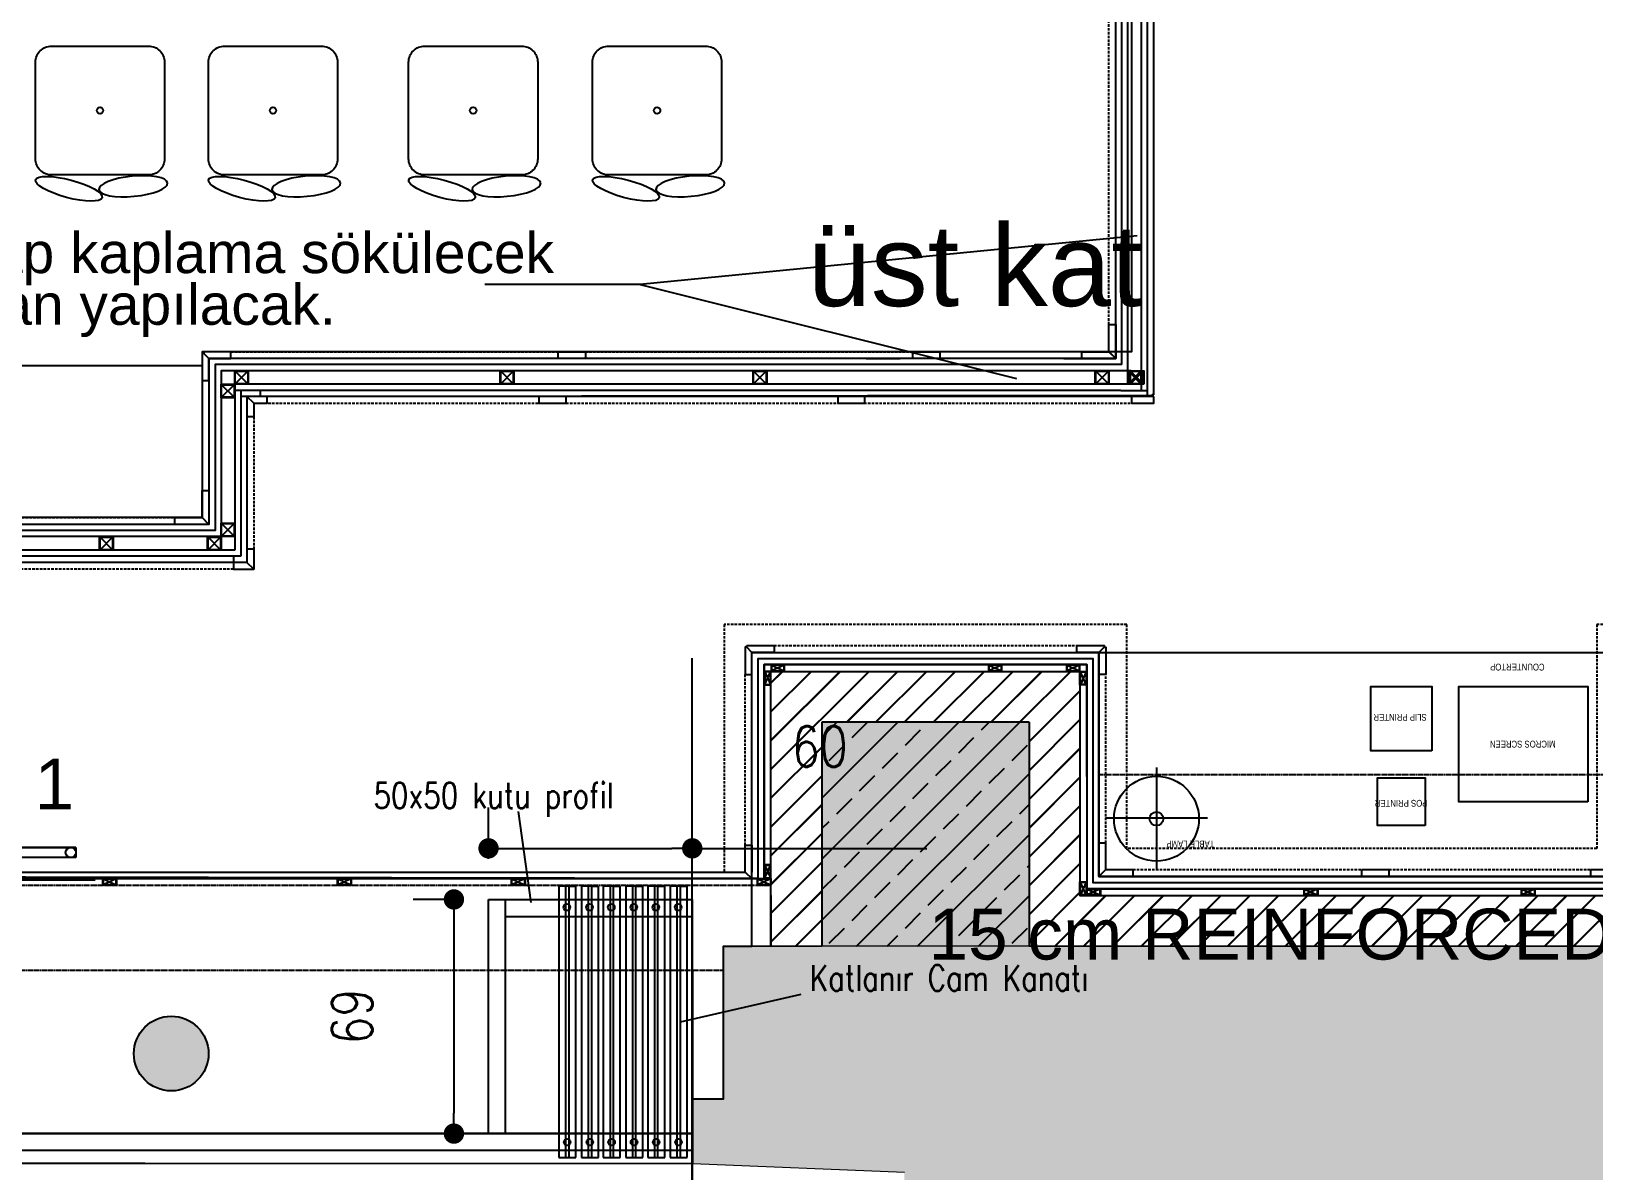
# Model space of a CAD drawing. Header units: millimetres. Extents: x 2562 to 7288, y 778 to 5635.
# Drawn here: x 4955.3 to 5415.4, y 1282.1 to 1617.9 of the extents above; entities that cross this region are included whole.
import ezdxf

# ---------------------------------------------------------------- set-up
doc = ezdxf.new("R2010")
doc.units = ezdxf.units.MM
doc.linetypes.add('HIDDEN', pattern=[0.375, 0.25, -0.125])
for name, color, linetype in [('0-gnl-antet-yazi', 8, 'Continuous'), ('0-gnl-barme', 2, 'Continuous'), ('0-gnl-barme-tarama', 251, 'Continuous'), ('0-gnl-gor1', 1, 'Continuous'), ('0-gnl-kapi-cam', 4, 'Continuous'), ('0-gnl-knst-metal', 3, 'Continuous'), ('0-gnl-merdiven', 6, 'Continuous'), ('0-gnl-mevcut', 253, 'Continuous'), ('0-gnl-not', 8, 'Continuous'), ('0-gnl-parapet', 252, 'Continuous'), ('0-gnl-ust', 191, 'HIDDEN'), ('1-gnl-ahsap', 33, 'Continuous'), ('2-tef-hrkt-mobilya', 251, 'Continuous'), ('2-tef-sbt-mobilya', 251, 'Continuous'), ('4-dsm-gorunus', 241, 'Continuous'), ('a-wall', 4, 'Continuous'), ('BH-DO-NOTLAR', 12, 'Continuous'), ('DUV-SOLİD', 251, 'Continuous')]:
    doc.layers.add(name, color=color, linetype=linetype)
for name, color, linetype, lineweight in [('x-ref_base plan 1$0$SHG-WALL-HATCH', 252, 'Continuous', 5), ('x-ref_base plan 1$0$SHG-WALLS-EXISTING', 214, 'Continuous', 18), ('ölçü', 219, 'Continuous', 0)]:
    doc.layers.add(name, color=color, linetype=linetype, lineweight=lineweight)
doc.styles.add('geomim', font='ARIALN.TTF')
doc.styles.add('ROMANS', font='romans.shx', dxfattribs={"width": 0.8})
doc.styles.get("Standard").update_dxf_attribs({"font": 'arial.ttf'})
doc.dimstyles.new('Copy(2) of yeni20', dxfattribs={"dimscale": 0.6, "dimtxt": 20, "dimasz": 10, "dimexe": 20, "dimexo": 20, "dimgap": 40, "dimtad": 1, "dimdec": 0, "dimtxsty": 'ROMANS', "dimblk": 'DOT', "dimcen": 0, "dimadec": 0, "dimazin": 0, "dimtfac": 1, "dimtdec": 0, "dimtmove": 0, "dimatfit": 3, "dimldrblk": 'CLOSEDBLANK', "dimfxl": 1, "dimarcsym": 0})

# ---------------------------------------------------------------- blocks, each defined once
blk = doc.blocks.new('REINFORCEMENT')
at = {"layer": 'DUV-SOLİD'}
h = blk.add_hatch(dxfattribs=at)
h.set_pattern_fill('ANSI33', color=256, scale=2, style=0)
h.set_pattern_definition([(45, (-31498.619, -9036.518), (-8.980256, 8.980256), []), (45, (-31489.638, -9036.518), (-8.980256, 8.980256), [6.35, -3.175])])
h.paths.add_polyline_path([(-28672.45, -7094.7), (-28611.45, -7094.7), (-28611.45, -7028.7), (-28672.45, -7028.7)])
at = {"layer": 'a-wall'}
for p, q in [((-28672.45, -7028.7), (-28672.45, -7094.7)), ((-28611.45, -7028.7), (-28672.45, -7028.7)), ((-28611.45, -7028.7), (-28611.45, -7094.7))]:
    blk.add_line(p, q, dxfattribs=at)
blk = doc.blocks.new('20x40 kutu profil')
for points in [[(1, -2), (-1, -2), (-1, 2), (1, 2)], [(0.85, -1.85), (-0.85, -1.85), (-0.85, 1.85), (0.85, 1.85)]]:
    blk.add_lwpolyline(points, close=True)
at = {"color": 251}
for points in [[(-0.85, 1.85), (0.85, -1.85)], [(-0.85, -1.85), (0.85, 1.85)]]:
    blk.add_lwpolyline(points, dxfattribs=at)
blk = doc.blocks.new('_Dot')
at = {"color": 0, "linetype": 'ByBlock', "lineweight": -2}
blk.add_line((-0.5, 0), (-1, 0), dxfattribs=at)
at = {"color": 0, "linetype": 'ByBlock', "const_width": 0.5}
blk.add_lwpolyline([(-0.25, 0, 1), (0.25, 0, 1)], format="xyb", close=True, dxfattribs=at)
blk = doc.blocks.new('*D42')
at = {"color": 0, "lineweight": -2, "ltscale": 45000, "transparency": 16777216}
for p, q in [((234.42, 33), (224.23, 33)), ((236.23, 27), (236.23, -30)), ((234.42, -36), (224.23, -36))]:
    blk.add_line(p, q, dxfattribs=at)
at = {"color": 0, "lineweight": -2, "ltscale": 45000, "transparency": 16777216, "xscale": 6, "yscale": 6, "zscale": 6}
for p, rotation in [((236.23, 33), 90), ((236.23, -36), 270)]:
    blk.add_blockref('_Dot', p, dxfattribs=dict(at, rotation=rotation))
at = {"color": 0, "ltscale": 45000, "transparency": 16777216, "insert": (206.23, -1.5), "char_height": 12, "attachment_point": 5, "rotation": 90, "style": 'ROMANS'}
blk.add_mtext('69', dxfattribs=at)
blk = doc.blocks.new('_ClosedBlank')
at = {"color": 0, "linetype": 'ByBlock', "lineweight": -2}
for p, q in [((-1, 0.167), (0, 0)), ((-1, 0.167), (-1, -0.167)), ((0, 0), (-1, -0.167))]:
    blk.add_line(p, q, dxfattribs=at)
blk = doc.blocks.new('*D43')
at = {"color": 0, "lineweight": -2, "ltscale": 45000, "transparency": 16777216}
for p, q in [((246.42, 45), (246.42, 60.06)), ((306.42, 45), (306.42, 60.06)), ((252.42, 48.06), (300.42, 48.06)), ((306.42, 48.06), (375.51, 48.06))]:
    blk.add_line(p, q, dxfattribs=at)
at = {"color": 0, "lineweight": -2, "ltscale": 45000, "transparency": 16777216, "xscale": 6, "yscale": 6, "zscale": 6, "rotation": 180}
blk.add_blockref('_Dot', (246.42, 48.06), dxfattribs=at)
at = {"color": 0, "lineweight": -2, "ltscale": 45000, "transparency": 16777216, "xscale": 6, "yscale": 6, "zscale": 6}
blk.add_blockref('_Dot', (306.42, 48.06), dxfattribs=at)
at = {"color": 0, "ltscale": 45000, "transparency": 16777216, "insert": (343.96, 78.06), "char_height": 12, "attachment_point": 5, "style": 'ROMANS'}
blk.add_mtext('60', dxfattribs=at)
blk = doc.blocks.new('otı')
blk.add_lwpolyline([(-4065.51, 1242.81), (-4035.51, 1242.81, -0.414214), (-4030.51, 1237.81), (-4030.51, 1207.81, -0.414214), (-4035.51, 1202.81), (-4065.51, 1202.81, -0.414214), (-4070.51, 1207.81), (-4070.51, 1237.81, -0.414214)], format="xyb", close=True)
blk.add_circle((-4050.51, 1222.81), 1)
blk.add_ellipse((-4060.17, 1198.53), major_axis=(-10.33, 2.76), ratio=0.259528)
at = {"extrusion": (0, 0, -1)}
blk.add_ellipse((-4040.22, 1199.31), major_axis=(10.64, 1.02), ratio=0.292975, dxfattribs=at)
blk = doc.blocks.new('boh')
at = {"layer": '0-gnl-mevcut'}
blk.add_blockref('REINFORCEMENT', (-22625.96, -13503.28), dxfattribs=at)
blk.add_blockref('REINFORCEMENT', (-22625.96, -13503.28), dxfattribs=at)
blk.add_blockref('REINFORCEMENT', (-22625.96, -13503.28), dxfattribs=at)
blk = doc.blocks.new('A$C15C0697D')
blk.add_lwpolyline([(0.99, 14), (14.99, 14), (14.99, 0), (0.99, 0)], close=True)
at = {"layer": '0-gnl-not', "style": 'geomim'}
blk.add_text('POS PRINTER', height=2, dxfattribs=at).set_placement((0.31, 6.46))
blk = doc.blocks.new('A$C51F45BAC')
blk.add_lwpolyline([(0, 19), (18, 19), (18, 0), (0, 0)], close=True)
at = {"layer": '0-gnl-not', "style": 'geomim'}
blk.add_text('SLIP PRINTER', height=2, dxfattribs=at).set_placement((1.55, 8.13))
blk = doc.blocks.new('ws2')
at = {"layer": '0-gnl-gor1'}
for points in [[(0, 0), (-154.8, 0), (-154.8, 66), (0, 66)], [(-143.93, 44), (-105.93, 44), (-105.93, 10), (-143.93, 10)]]:
    blk.add_lwpolyline(points, close=True, dxfattribs=at)
for points in [[(-16.92, 33.89), (-16.92, 63.88)], [(-31.92, 48.89), (-1.92, 48.89)]]:
    blk.add_lwpolyline(points, dxfattribs=at)
for radius in [12.5, 2.02]:
    blk.add_circle((-16.92, 49.01), radius, dxfattribs=at)
at = {"layer": '0-gnl-ust', "linetype": 'HIDDEN'}
blk.add_lwpolyline([(-154.8, 66), (0, 66), (0, 36), (-154.8, 36)], close=True, dxfattribs=at)
at = {"layer": '0-gnl-gor1'}
for name, p in [('A$C15C0697D', (-97.04, 37)), ('A$C51F45BAC', (-98.05, 10))]:
    blk.add_blockref(name, p, dxfattribs=at)
at = {"layer": '0-gnl-not', "style": 'geomim'}
for s, p in [('TABLE LAMP', (-34, 55.47)), ('MICROS SCREEN', (-134.47, 26.03)), ('COUNTERTOP', (-131.22, 3.33))]:
    blk.add_text(s, height=2, dxfattribs=at).set_placement(p)
blk = doc.blocks.new('ttttt')
at = {"layer": '0-gnl-knst-metal', "color": 252}
blk.add_line((-51856.41, -20577.98), (-51313.41, -20577.98), dxfattribs=at)
at = {"layer": '1-gnl-ahsap'}
blk.add_line((-51856.41, -20576.18), (-51321.01, -20576.18), dxfattribs=at)
at = {"layer": '0-gnl-knst-metal', "rotation": 270.0000000002779}
for p in [(-51508.16, -20578.98), (-51439.03, -20578.98), (-51387.83, -20578.98)]:
    blk.add_blockref('20x40 kutu profil', p, dxfattribs=at)
blk = doc.blocks.new('40x40 kutu profil')
for points in [[(2, -2), (-2, -2), (-2, 2), (2, 2)], [(1.85, -1.85), (-1.85, -1.85), (-1.85, 1.85), (1.85, 1.85)]]:
    blk.add_lwpolyline(points, close=True)
at = {"color": 251}
for points in [[(-1.85, 1.85), (1.85, -1.85)], [(-1.85, -1.85), (1.85, 1.85)]]:
    blk.add_lwpolyline(points, dxfattribs=at)
blk = doc.blocks.new('PARKALANI')
at = {"ltscale": 45000}
for p, q in [((306.42, -54.99), (306.42, 104.08)), ((258.94, 32.1), (255.27, 58.89)), ((251.42, -36), (251.42, 33)), ((306.42, 33), (306.42, -54.99)), ((302.91, -3.06), (338.53, 5.06)), ((-176.07, -36), (306.42, -36)), ((306.42, -36), (-176.07, -36)), ((306.42, -41), (-176.07, -41))]:
    blk.add_line(p, q, dxfattribs=at)
at = {"layer": '0-gnl-kapi-cam', "ltscale": 45000}
for p, q in [((269.12, 36.94), (267.12, 36.94)), ((267.12, 36.94), (267.12, -43.06)), ((272.12, 36.94), (269.12, 36.94)), ((270.12, 36.94), (272.12, 36.94)), ((272.12, -43.06), (272.12, 36.94)), ((275.81, 36.94), (273.81, 36.94)), ((273.81, 36.94), (273.81, -43.06)), ((278.81, 36.94), (275.81, 36.94)), ((276.81, 36.94), (278.81, 36.94)), ((278.81, -43.06), (278.81, 36.94)), ((282.21, 36.94), (280.21, 36.94)), ((280.21, 36.94), (280.21, -43.06)), ((285.21, 36.94), (282.21, 36.94)), ((283.21, 36.94), (285.21, 36.94)), ((285.21, -43.06), (285.21, 36.94)), ((288.82, 36.94), (286.82, 36.94)), ((286.82, 36.94), (286.82, -43.06)), ((291.82, 36.94), (288.82, 36.94)), ((289.82, 36.94), (291.82, 36.94)), ((291.82, -43.06), (291.82, 36.94)), ((295.32, 36.94), (293.32, 36.94)), ((293.32, 36.94), (293.32, -43.06)), ((298.32, 36.94), (295.32, 36.94)), ((296.32, 36.94), (298.32, 36.94)), ((298.32, -43.06), (298.32, 36.94)), ((301.91, 36.94), (299.91, 36.94)), ((299.91, 36.94), (299.91, -43.06)), ((304.91, 36.94), (301.91, 36.94)), ((302.91, 36.94), (304.91, 36.94)), ((304.91, -43.06), (304.91, 36.94)), ((246.42, -36), (246.42, 33)), ((246.42, 33), (306.42, 33)), ((306.42, 33), (306.42, 28)), ((251.42, 28), (306.42, 28)), ((267.12, -43.06), (272.12, -43.06)), ((273.81, -43.06), (278.81, -43.06)), ((280.21, -43.06), (285.21, -43.06)), ((286.82, -43.06), (291.82, -43.06)), ((293.32, -43.06), (298.32, -43.06)), ((299.91, -43.06), (304.91, -43.06))]:
    blk.add_line(p, q, dxfattribs=at)
at = {"layer": '0-gnl-kapi-cam', "color": 3, "ltscale": 45000}
for points in [[(269.12, 36.94), (269.12, -43.06), (270.12, -43.06), (270.12, 36.94), (269.12, 36.94)], [(275.81, 36.94), (275.81, -43.06), (276.81, -43.06), (276.81, 36.94), (275.81, 36.94)], [(282.21, 36.94), (282.21, -43.06), (283.21, -43.06), (283.21, 36.94), (282.21, 36.94)], [(288.82, 36.94), (288.82, -43.06), (289.82, -43.06), (289.82, 36.94), (288.82, 36.94)], [(295.32, 36.94), (295.32, -43.06), (296.32, -43.06), (296.32, 36.94), (295.32, 36.94)], [(301.91, 36.94), (301.91, -43.06), (302.91, -43.06), (302.91, 36.94), (301.91, 36.94)]]:
    blk.add_lwpolyline(points, dxfattribs=at)
at = {"layer": '0-gnl-kapi-cam', "ltscale": 45000}
for centre in [(269.49, 30.68), (276.18, 30.68), (282.58, 30.68), (289.19, 30.68), (295.69, 30.68), (302.28, 30.68), (269.58, -38.55), (276.27, -38.55), (282.67, -38.55), (289.28, -38.55), (295.78, -38.55), (302.37, -38.55)]:
    blk.add_circle(centre, 0.984, dxfattribs=at)
at = {"ltscale": 24, "insert": (212.56, 67.38), "char_height": 7.5, "width": 87.9336, "attachment_point": 1, "style": 'ROMANS'}
blk.add_mtext('50x50 kutu profil', dxfattribs=at)
at = {"layer": 'ölçü', "ltscale": 24, "insert": (341.04, 13.62), "char_height": 7.5, "width": 87.9336, "attachment_point": 1, "style": 'ROMANS'}
blk.add_mtext('Katlanır Cam Kanatı', dxfattribs=at)
at = {"ltscale": 45000}
dim = blk.add_linear_dim(base=(306.42, 48.06), p1=(246.42, 33), p2=(306.42, 33), dimstyle='Copy(2) of yeni20', dxfattribs=at)
dim.commit()
dim.dimension.update_dxf_attribs({"geometry": '*D43', "text_midpoint": (343.96, 78.06)})
dim = blk.add_linear_dim(base=(236.23, -36), p1=(246.42, 33), p2=(246.42, -36), angle=90, dimstyle='Copy(2) of yeni20', dxfattribs=at)
dim.commit()
dim.dimension.update_dxf_attribs({"geometry": '*D42', "text_midpoint": (206.23, -1.5)})

msp = doc.modelspace()

# ---------------------------------------------------------------- hatches: boundary and pattern name
h = msp.add_hatch(color=256)
h.dxf.hatch_style = 1
edge = h.paths.add_edge_path()
edge.add_arc((4996.47, 1316.66), 11, 0, 360)
at = {"layer": '0-gnl-barme-tarama'}
h = msp.add_hatch(dxfattribs=at)
h.set_pattern_fill('JIS_LC_20', color=256, scale=0.3)
h.set_pattern_definition([(45, (56486.508, 21946.253), (-4.2426407, 4.2426407), []), (45, (56486.628, 21946.253), (-4.2426407, 4.2426407), [])])
h.paths.add_polyline_path([(5514.6, 1429.27), (5430.1, 1429.27), (5430.1, 1414), (5442.18, 1414), (5445.1, 1414.01), (5445.1, 1414.27), (5499.6, 1414.27), (5499.6, 1345.27), (5514.6, 1345.27), (5514.6, 1360.27)])
h.paths.add_polyline_path([(5264.1, 1429.27), (5173.1, 1429.27), (5173.1, 1363.27), (5173.1, 1348.27), (5188.1, 1348.27), (5188.1, 1414.27), (5252.85, 1414.27), (5252.85, 1414), (5264.1, 1414)])
h.paths.add_polyline_path([(5264.1, 1414), (5249.1, 1414), (5249.1, 1348.27), (5445.1, 1348.27), (5445.1, 1414), (5430.1, 1414), (5430.1, 1363.27), (5264.1, 1363.27)])
at = {"layer": 'x-ref_base plan 1$0$SHG-WALL-HATCH'}
h = msp.add_hatch(color=256, dxfattribs=at)
h.paths.add_polyline_path([(5188.1, 1348.27), (5188.1, 1414.27), (5249.1, 1414.27), (5249.1, 1348.27)])
h.paths.add_polyline_path([(5445.1, 1348.27), (5445.1, 1414.27), (5499.6, 1414.27), (5499.6, 1348.27)])
msp.add_hatch(color=256, dxfattribs=at).paths.add_polyline_path([(5438.18, 1275.08), (5437.6, 1265.66), (5476.2, 1266.36), (5476.7, 1281.86), (5538.59, 1282.5), (5538.6, 1283.66), (5538.6, 1306.18), (5532.6, 1306.27), (5532.6, 1345.27), (5499.6, 1345.27), (5499.6, 1348.27), (5159.1, 1348.27), (5159.1, 1303.27), (5150.1, 1303.27), (5150.1, 1284.27), (5212.41, 1281.74), (5212.33, 1274.24), (5212.33, 1266.74), (5251.79, 1267.35), (5251.68, 1274.95)])

# ---------------------------------------------------------------- linework, layer by layer
for p, q in [((5280.95, 1557.6, 6.7), (5134.61, 1543.25)), ((5134.61, 1543.25), (5088.81, 1543.25)), ((5134.61, 1543.25), (5245.4, 1515.58)), ((5150.1, 1284.27), (5150.1, 1341.27))]:
    msp.add_line(p, q)
at = {"ltscale": 3}
for p, q in [((5007.57, 1521.49, -6.7), (5006.07, 1522.99)), ((5007.57, 1472.59, -6.7), (5005.57, 1474.59, -6.7)), ((5269.7, 1434.87), (5271.2, 1436.37))]:
    msp.add_line(p, q, dxfattribs=at)
msp.add_lwpolyline([(5263.2, 1436.87), (5271.2, 1436.87), (5271.2, 1436.37), (5269.7, 1434.87), (5263.2, 1434.87), (5263.2, 1436.87)], dxfattribs=at)
at = {"color": 1, "ltscale": 3}
msp.add_lwpolyline([(5518.4, 1368.27), (5518.4, 1433.07), (5426.3, 1433.07), (5427.95, 1365.12), (5266.25, 1365.12), (5266.1, 1431.27), (5171.1, 1431.27), (5171.1, 1368.12)], dxfattribs=at)
at = {"color": 3, "ltscale": 3}
msp.add_lwpolyline([(5169.1, 1368.27), (4630.1, 1369.27)], dxfattribs=at)
at = {"layer": '0-gnl-barme', "color": 252}
for points in [[(5173.1, 1363.27), (5173.1, 1363.27), (5173.1, 1363.27), (5173.1, 1429.27), (5264.1, 1429.27), (5264.1, 1363.27), (5430.1, 1363.27), (5430.1, 1429.27), (5514.6, 1429.27), (5514.6, 1360.27)], [(5173.1, 1363.27), (5173.1, 1348.27)]]:
    msp.add_lwpolyline(points, dxfattribs=at)
at = {"layer": '0-gnl-knst-metal', "color": 252}
for p, q in [((5278.22, 1513.89, 6.7), (5278.22, 1802.67, 6.7)), ((5282.22, 1512.09, 6.69), (5282.22, 1798.67, 6.82)), ((5278.22, 1513.89, 6.7), (5278.22, 1793.67, 6.7)), ((5282.22, 1512.09, 6.69), (5282.22, 1790.47, 6.8)), ((5282.22, 1512.09, 6.69), (5282.22, 1789.67, 6.8)), ((5282.22, 1513.89, 6.7), (5015.17, 1513.89, -13.39)), ((5015.17, 1513.89, -13.39), (5015.17, 1464.99, -13.39)), ((5015.17, 1464.99, -13.39), (4778.37, 1464.99, -13.39))]:
    msp.add_line(p, q, dxfattribs=at)
for points in [[(5279.13, 1517.89), (5011.17, 1517.89), (5011.17, 1468.99), (4782.37, 1468.99), (4782.37, 1519.69)], [(5171.1, 1368.27), (5171.1, 1431.27), (5266.1, 1431.27), (5266.1, 1365.27), (5428.1, 1365.27), (5428.1, 1431.27), (5516.6, 1431.27), (5516.6, 1366.27)], [(5173.1, 1348.27), (5173.1, 1429.27), (5264.1, 1429.27), (5264.1, 1363.27), (5430.1, 1363.27), (5430.1, 1429.27), (5514.6, 1429.27), (5514.6, 1345.27)]]:
    msp.add_lwpolyline(points, dxfattribs=at)
at = {"layer": '0-gnl-mevcut'}
msp.add_circle((4996.47, 1316.66), 11, dxfattribs=at)
at = {"layer": '0-gnl-parapet'}
for p, q in [((4968.37, 1377.39, 8.52), (4692.32, 1377.39, -7.9)), ((4948.77, 1377.39, 7.92), (4968.37, 1377.39, 7.92)), ((4968.37, 1377.39, 7.92), (4968.37, 1374.39, 7.92)), ((4968.37, 1374.39, 8.52), (4689.32, 1374.39, -7.99))]:
    msp.add_line(p, q, dxfattribs=at)
msp.add_circle((4966.87, 1375.89, 7.92), 1.5, dxfattribs=at)
at = {"layer": '0-gnl-ust', "ltscale": 3}
for p, q in [((5272.62, 1531.49, 6.69), (5272.62, 1799.77, 6.69)), ((5014.07, 1523.49), (5110.47, 1523.49)), ((5118.47, 1523.49), (5214.87, 1523.49)), ((5005.57, 1514.99), (5005.57, 1482.59, -6.7)), ((4935.57, 1474.59), (4997.57, 1474.59, -6.7)), ((5174, 1436.87), (5263.2, 1436.87)), ((5165.5, 1378.07), (5165.5, 1428.37)), ((5271.7, 1378.67), (5271.7, 1428.37)), ((5279.7, 1370.87), (5347.1, 1370.87)), ((5355.1, 1370.87), (5414.5, 1370.87))]:
    msp.add_line(p, q, dxfattribs=at)
at = {"layer": '0-gnl-ust'}
for p, q in [((4630.1, 1366.27), (5173.1, 1366.27)), ((4657.1, 1341.27), (5159.1, 1341.27))]:
    msp.add_line(p, q, dxfattribs=at)
at = {"layer": '0-gnl-ust', "ltscale": 3, "elevation": -6.7}
for points in [[(5022.77, 1508.29), (5279.32, 1508.29)], [(5020.77, 1504.29), (5020.77, 1465.39)], [(5014.77, 1459.39), (4778.27, 1459.39)]]:
    msp.add_lwpolyline(points, dxfattribs=at)
at = {"layer": '0-gnl-ust', "ltscale": 3}
msp.add_lwpolyline([(5528.4, 1370.07), (5528.4, 1443.07), (5416.3, 1443.07), (5416.3, 1377.07), (5277.9, 1377.07), (5277.9, 1443.07), (5159.3, 1443.07), (5159.3, 1370.07)], dxfattribs=at)
at = {"layer": '1-gnl-ahsap'}
for p, q in [((5274.62, 1521.49, 6.71), (5274.62, 1806.27, 6.69)), ((5276.42, 1519.69, 6.71), (5276.42, 1804.47, 6.69)), ((5284.02, 1510.29, -0.26), (5284.02, 1786.87, 6.44)), ((5285.82, 1510.79), (5285.82, 1786.37, 6.62)), ((5285.82, 1510.79), (5285.82, 1786.37, 6.62)), ((5060.76, 1512.09, -6.7), (5015.17, 1512.09, -13.67)), ((5276.12, 1512.09), (5016.97, 1512.09, -13.39)), ((5016.97, 1512.09, -6.7), (5016.97, 1463.19, -6.7)), ((5016.97, 1512.09, -6.7), (5016.97, 1463.19, -6.7)), ((5060.76, 1510.29, -6.7), (5016.97, 1510.29, -13.68)), ((5285.82, 1510.29), (5018.77, 1510.29, -13.39)), ((5020.77, 1508.29, -6.7), (5018.77, 1510.29, -6.7)), ((5018.77, 1510.29, -6.7), (5018.77, 1461.39, -6.7)), ((5276.12, 1512.09), (5284.02, 1512.09)), ((5016.97, 1463.19, -6.7), (4776.57, 1463.19, -6.7)), ((5016.97, 1463.19, -6.7), (4776.57, 1463.19, -6.7)), ((5167.5, 1434.87), (5166, 1436.37)), ((5165.5, 1370.07), (5167.5, 1368.27))]:
    msp.add_line(p, q, dxfattribs=at)
at = {"layer": '1-gnl-ahsap', "ltscale": 3}
for points, elevation in [([(5274.62, 1521.49), (5272.96, 1523.14), (5272.62, 1523.49), (5272.62, 1531.49), (5274.62, 1531.49), (5274.62, 1521.49)], 6.71), ([(5264.62, 1521.49), (5264.62, 1523.49), (5272.62, 1523.49), (5274.62, 1521.49), (5264.62, 1521.49)], 6.71), ([(5005.57, 1482.59), (5007.57, 1482.59), (5007.57, 1472.59), (5005.57, 1474.59), (5005.57, 1482.59)], -6.7), ([(4997.57, 1472.59), (4997.57, 1474.59), (5005.57, 1474.59), (5007.57, 1472.59), (4997.57, 1472.59)], -6.7)]:
    msp.add_lwpolyline(points, dxfattribs=dict(at, elevation=elevation))
at = {"layer": '1-gnl-ahsap'}
for points, elevation in [([(5006.07, 1523.49), (5006.07, 1522.99)], -6.7), ([(5007.57, 1521.49), (5007.57, 1472.59), (4785.97, 1472.59), (4785.97, 1521.49), (4785.97, 1521.49)], -6.7), ([(5020.77, 1508.29), (5024.77, 1508.29), (5024.77, 1510.29)], -6.7), ([(5022.77, 1510.29), (5022.77, 1512.09)], -6.7), ([(5104.77, 1510.29), (5104.77, 1508.29), (5112.77, 1508.29), (5112.77, 1510.29)], -6.7), ([(5192.77, 1510.29), (5192.77, 1508.29), (5200.77, 1508.29), (5200.77, 1510.29)], -6.7), ([(5285.82, 1510.79), (5285.82, 1510.79), (5285.32, 1510.79), (5285.32, 1510.29)], -0.07), ([(5020.77, 1508.29), (5020.77, 1504.29), (5018.77, 1504.29)], -6.7), ([(5018.77, 1465.39), (5020.77, 1465.39), (5020.77, 1459.39), (5018.77, 1461.39)], -6.7), ([(5018.77, 1461.39), (4774.77, 1461.39)], -6.7), ([(5014.77, 1463.19), (5014.77, 1461.39)], -6.7)]:
    msp.add_lwpolyline(points, dxfattribs=dict(at, elevation=elevation))
at = {"layer": '1-gnl-ahsap', "ltscale": 3}
for points in [[(5014.07, 1521.49), (5014.07, 1523.49), (5006.07, 1523.49), (5006.07, 1522.99), (5007.57, 1521.49), (5014.07, 1521.49)], [(5007.57, 1521.49), (5006.07, 1522.99), (5005.57, 1522.99), (5005.57, 1514.99), (5007.57, 1514.99), (5007.57, 1521.49)]]:
    msp.add_lwpolyline(points, dxfattribs=at)
for points in [[(5110.47, 1523.49), (5118.47, 1523.49), (5118.47, 1521.49), (5110.47, 1521.49)], [(5214.87, 1523.49), (5222.87, 1523.49), (5222.87, 1521.49), (5214.87, 1521.49)]]:
    msp.add_lwpolyline(points, close=True, dxfattribs=at)
at = {"layer": '1-gnl-ahsap'}
for points in [[(5276.42, 1519.69), (5009.37, 1519.69), (5009.37, 1470.79), (4784.17, 1470.79), (4784.17, 1521.49)], [(5006.07, 1522.99), (5005.57, 1522.99)], [(5274.62, 1521.49), (5007.57, 1521.49)], [(5201.14, 1521.49), (5211.14, 1521.49)], [(5201.14, 1521.49), (5211.14, 1521.49)], [(5259.37, 1521.49), (5274.62, 1521.49)], [(5279.32, 1510.29), (5279.32, 1508.29), (5285.82, 1508.29), (5285.82, 1510.29)], [(5014.77, 1461.39), (5014.77, 1459.39), (5020.77, 1459.39), (5018.77, 1461.39)], [(5167.5, 1434.87), (5166, 1436.37), (5165.5, 1436.37), (5165.5, 1428.37), (5167.5, 1428.37), (5167.5, 1434.87)], [(5166, 1436.87), (5174, 1436.87), (5174, 1434.87), (5167.5, 1434.87), (5166, 1436.37), (5166, 1436.87)], [(5269.7, 1434.87), (5271.2, 1436.37), (5271.7, 1436.37), (5271.7, 1428.37), (5269.7, 1428.37), (5269.7, 1434.87)], [(5167.5, 1428.32), (5167.5, 1434.87), (5269.2, 1434.87)], [(5167.5, 1368.27), (5167.5, 1434.37)], [(5169.3, 1368.27), (5169.3, 1433.07), (5267.9, 1433.07), (5267.9, 1367.07), (5426.3, 1367.07), (5426.3, 1433.07), (5518.4, 1433.07), (5518.4, 1368.27)], [(5203.1, 1434.87), (5213.1, 1434.87)], [(5255.6, 1434.87), (5265.6, 1434.87)], [(5266.1, 1434.87), (5269.7, 1434.87), (5269.7, 1428.37)], [(5269.7, 1434.37), (5269.7, 1368.87), (5424.5, 1368.87), (5424.5, 1428.37)], [(5167.5, 1396.82), (5167.5, 1406.82)], [(5269.7, 1385.87), (5269.7, 1375.87)], [(5165.5, 1370.07), (5165.5, 1378.07), (5167.5, 1378.07), (5167.5, 1370.07)], [(5271.7, 1378.67), (5269.7, 1378.67), (5269.7, 1368.87), (5271.7, 1370.87), (5271.7, 1378.67)], [(5269.7, 1368.87), (5269.7, 1368.87), (5424.5, 1368.87), (5424.5, 1375.37)], [(5269.7, 1368.87), (5271.7, 1370.87), (5279.7, 1370.87), (5279.7, 1368.87), (5269.7, 1368.87)], [(5414.5, 1370.87), (5422.5, 1370.87), (5424.5, 1368.87), (5414.5, 1368.87), (5414.5, 1370.87)]]:
    msp.add_lwpolyline(points, dxfattribs=at)
msp.add_lwpolyline([(5347.1, 1370.87), (5355.1, 1370.87), (5355.1, 1368.87), (5347.1, 1368.87)], close=True, dxfattribs=at)
at = {"layer": '2-tef-sbt-mobilya'}
msp.add_lwpolyline([(5005.57, 1474.59), (4787.97, 1474.59), (4787.97, 1519.39), (5005.57, 1519.39), (5005.57, 1474.59)], dxfattribs=at)
at = {"layer": '4-dsm-gorunus'}
for p, q in [((5285.82, 1510.55, 6.7), (5032.96, 1510.29)), ((5167.5, 1348.27), (5167.5, 1434.87)), ((5167.5, 1434.87), (5269.7, 1434.87)), ((5269.7, 1434.87), (5269.7, 1368.87)), ((4974.03, 1367.79), (4630.1, 1367.79)), ((5269.7, 1368.87), (5424.5, 1368.87)), ((5159.1, 1303.27), (5159.1, 1348.27)), ((5159.1, 1348.27), (5167.5, 1348.27)), ((5150.1, 1284.27), (5150.1, 1303.27)), ((5150.1, 1303.27), (5159.1, 1303.27)), ((4665.96, 1284.58), (5150.1, 1284.27))]:
    msp.add_line(p, q, dxfattribs=at)
at = {"layer": '4-dsm-gorunus', "ltscale": 3}
msp.add_lwpolyline([(6023, 1808.27), (5279.3, 1809.05), (5279.3, 1523.49), (5005.57, 1523.49), (5005.57, 1474.59), (4787.97, 1474.59), (4787.97, 1523.49), (4671.57, 1523.49), (4671.57, 1429.48), (4571.55, 1429.48), (4571.5, 1376.87), (4380.93, 1376.87), (4345.52, 1456.18), (4404.32, 1482.1), (4364.98, 1573.7), (4305.29, 1547.15), (4293.83, 1573.29), (4233.74, 1546.95), (4201.53, 1620.4), (4261.62, 1646.75), (4218.56, 1744.95), (4167.66, 1722.63)], dxfattribs=at)
at = {"layer": '4-dsm-gorunus', "elevation": 6.72}
for points in [[(4630.1, 1367.79), (4630.1, 1348.27), (4657.1, 1348.27), (4657.1, 1303.27), (4666.1, 1303.27), (4665.96, 1284.58), (5150.1, 1284.27), (5150.1, 1303.27), (5159.1, 1303.27), (5159.1, 1348.27), (5167.5, 1348.27), (5167.5, 1434.87), (5269.7, 1434.87), (5269.7, 1368.87), (5424.5, 1368.87), (5424.5, 1434.87), (5520.2, 1434.87), (5520.2, 1345.27), (5532.6, 1345.27), (5532.6, 1306.27), (5538.6, 1306.18), (5538.6, 1282.5), (6025.6, 1282.5), (6025, 1510.79)], [(4974.03, 1367.79), (4630.1, 1367.79)]]:
    msp.add_lwpolyline(points, dxfattribs=at)
at = {"layer": 'x-ref_base plan 1$0$SHG-WALL-HATCH'}
msp.add_lwpolyline([(5188.1, 1348.27), (5188.1, 1414.27), (5249.1, 1414.27), (5249.1, 1348.27)], close=True, dxfattribs=at)
at = {"layer": 'x-ref_base plan 1$0$SHG-WALLS-EXISTING'}
for p, q in [((5159.1, 1348.27), (5159.1, 1303.27)), ((5188.1, 1348.27), (5159.1, 1348.27)), ((5159.1, 1348.27), (5159.1, 1303.27)), ((5188.1, 1348.27), (5159.1, 1348.27)), ((5445.1, 1348.27), (5249.1, 1348.27)), ((5445.1, 1348.27), (5249.1, 1348.27)), ((5150.1, 1303.27), (5150.1, 1284.27)), ((5159.1, 1303.27), (5150.1, 1303.27)), ((5150.1, 1289.27), (5150.1, 1289.27)), ((5150.1, 1284.27), (5212.41, 1281.74))]:
    msp.add_line(p, q, dxfattribs=at)
msp.add_lwpolyline([(5159.1, 1348.27), (5188.1, 1348.27), (5188.1, 1414.27), (5249.1, 1414.27), (5249.1, 1348.27), (5445.1, 1348.27), (5445.1, 1414.27), (5499.6, 1414.27), (5499.6, 1345.27), (5532.6, 1345.27), (5532.6, 1306.27)], dxfattribs=at)
msp.add_lwpolyline([(5159.1, 1348.27), (5188.1, 1348.27), (5188.1, 1414.27), (5249.1, 1414.27), (5249.1, 1348.27), (5445.1, 1348.27), (5445.1, 1414.27), (5499.6, 1414.27), (5499.6, 1345.27), (5532.6, 1345.27), (5532.6, 1306.27)], dxfattribs=at)

# ---------------------------------------------------------------- block references
at = {"layer": '0-gnl-kapi-cam'}
msp.add_blockref('PARKALANI', (4843.5, 1329.07), dxfattribs=at)
at = {"layer": '0-gnl-knst-metal'}
for p in [(5017.17, 1515.89, -6.7), (5095.35, 1515.89), (5169.85, 1515.89), (5270.62, 1515.89, 6.7), (5280.22, 1515.89, 6.71), (5280.87, 1515.89, -6.7), (5013.17, 1511.89, -6.7), (5013.17, 1470.99), (4977.37, 1466.99, -6.7), (5009.17, 1466.99)]:
    msp.add_blockref('40x40 kutu profil', p, dxfattribs=at)
at = {"layer": '0-gnl-knst-metal', "xscale": -1}
for p, rotation in [((5175.13, 1430.27), 90.00000000014204), ((5239.13, 1430.27), 90.00000000014204), ((5262.1, 1430.27), 90.00000000014204), ((5172.1, 1427.27), 180), ((5172.1, 1370.27), 180)]:
    msp.add_blockref('20x40 kutu profil', p, dxfattribs=dict(at, rotation=rotation))
at = {"layer": '0-gnl-knst-metal'}
for p, rotation in [((5265.1, 1427.27), 180.0000000002779), ((5171.1, 1367.27), 270.0000000002779), ((5265.1, 1365.27), 180.0000000002779), ((5268.1, 1364.27), 270.0000000002779), ((5332.1, 1364.27), 270.0000000002779), ((5396.1, 1364.27), 270.0000000002779)]:
    msp.add_blockref('20x40 kutu profil', p, dxfattribs=dict(at, rotation=rotation))
at = {"layer": '0-gnl-mevcut'}
msp.add_blockref('REINFORCEMENT', (33860.55, 8442.97), dxfattribs=at)
msp.add_blockref('REINFORCEMENT', (33860.55, 8442.97), dxfattribs=at)
msp.add_blockref('REINFORCEMENT', (33860.55, 8442.97), dxfattribs=at)
msp.add_blockref('REINFORCEMENT', (33860.55, 8442.97), dxfattribs=at)
at = {"layer": '0-gnl-ust'}
msp.add_blockref('ttttt', (56486.51, 21946.25), dxfattribs=at)
at = {"layer": '2-tef-hrkt-mobilya', "xscale": 0.9500000000000004, "yscale": 0.9500000000000004, "zscale": 0.9500000000000004}
for p in [(8823.49, 432.89), (8874.43, 432.89), (8933.38, 432.89), (8987.54, 432.89)]:
    msp.add_blockref('otı', p, dxfattribs=at)
at = {"layer": '2-tef-sbt-mobilya', "rotation": 180}
msp.add_blockref('ws2', (5269.7, 1434.87), dxfattribs=at)
at = {"layer": 'BH-DO-NOTLAR'}
msp.add_blockref('boh', (56486.51, 21946.25), dxfattribs=at)

# ---------------------------------------------------------------- texts
at = {"layer": '0-gnl-antet-yazi'}
for s, height, p in [('üst kat', 24, (5183.84, 1536.93)), ('üst kat ahşap kaplama sökülecek', 12, (4862.32, 1546.64)), ('demir trabzan yapılacak.', 12, (4862.32, 1531.41))]:
    msp.add_text(s, height=height, dxfattribs=at).set_placement(p)
at = {"layer": '0-gnl-merdiven', "insert": (4634.32, 1403.59, 8.19), "char_height": 15, "width": 649.3881, "attachment_point": 1}
msp.add_mtext('\\pi321.93144;1', dxfattribs=at)
at = {"layer": '0-gnl-not', "insert": (5025.44, 1359.36), "char_height": 15, "width": 649.3881, "attachment_point": 1}
msp.add_mtext('\\pi194.05286;15 cm REINFORCED WALL', dxfattribs=at)

doc.saveas('drawing.dxf')
